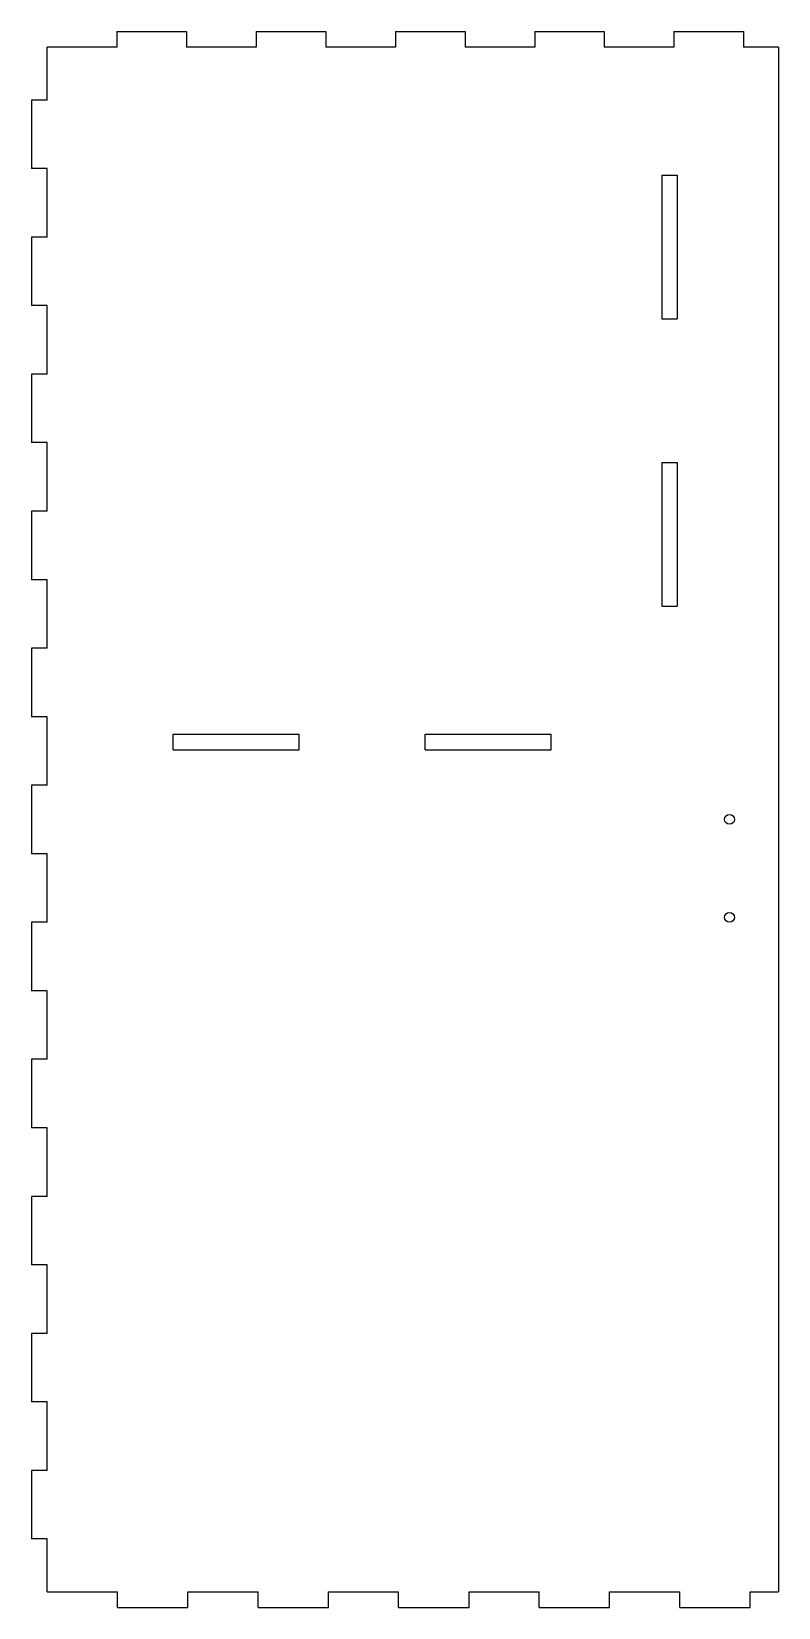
# Model space of a CAD drawing. Extents: x -252 to -24, y -241 to 241.
import ezdxf

# ---------------------------------------------------------------- set-up
doc = ezdxf.new("R2010")
doc.units = 0
doc.layers.add('VISIBLE', color=7, linetype='CONTINUOUS')

msp = doc.modelspace()

# ---------------------------------------------------------------- linework, layer by layer
at = {"layer": 'VISIBLE'}
for p, q in [((-226.32, 241.36), (-204.99, 241.36)), ((-226.32, 241.36), (-226.32, 236.6)), ((-204.99, 241.36), (-204.99, 236.6)), ((-183.66, 241.36), (-162.32, 241.36)), ((-183.66, 241.36), (-183.66, 236.6)), ((-162.32, 241.36), (-162.32, 236.6)), ((-140.99, 241.36), (-119.66, 241.36)), ((-140.99, 241.36), (-140.99, 236.6)), ((-119.66, 241.36), (-119.66, 236.6)), ((-98.33, 241.36), (-77, 241.36)), ((-98.33, 241.36), (-98.33, 236.6)), ((-77, 241.36), (-77, 236.6)), ((-55.67, 241.36), (-34.33, 241.36)), ((-55.67, 241.36), (-55.67, 236.6)), ((-34.33, 241.36), (-34.33, 236.6)), ((-226.32, 236.6), (-247.65, 236.6)), ((-247.65, 220.37), (-247.65, 236.6)), ((-183.66, 236.6), (-204.99, 236.6)), ((-140.99, 236.6), (-162.32, 236.6)), ((-98.33, 236.6), (-119.66, 236.6)), ((-55.67, 236.6), (-77, 236.6)), ((-23.67, 236.6), (-34.33, 236.6)), ((-23.67, 236.6), (-23.67, -236.6)), ((-247.65, 220.37), (-252.41, 220.37)), ((-252.41, 220.37), (-252.41, 199.39)), ((-247.65, 199.39), (-252.41, 199.39)), ((-247.65, 178.4), (-247.65, 199.39)), ((-59.41, 197.36), (-59.41, 153.36)), ((-59.41, 197.36), (-54.65, 197.36)), ((-54.65, 197.36), (-54.65, 153.36)), ((-247.65, 178.4), (-252.41, 178.4)), ((-252.41, 178.4), (-252.41, 157.41)), ((-247.65, 157.41), (-252.41, 157.41)), ((-247.65, 136.42), (-247.65, 157.41)), ((-59.41, 153.36), (-54.65, 153.36)), ((-247.65, 136.42), (-252.41, 136.42)), ((-252.41, 136.42), (-252.41, 115.43)), ((-247.65, 115.43), (-252.41, 115.43)), ((-247.65, 94.45), (-247.65, 115.43)), ((-59.41, 109.36), (-59.41, 65.36)), ((-59.41, 109.36), (-54.65, 109.36)), ((-54.65, 109.36), (-54.65, 65.36)), ((-247.65, 94.45), (-252.41, 94.45)), ((-252.41, 94.45), (-252.41, 73.46)), ((-247.65, 73.46), (-252.41, 73.46)), ((-247.65, 52.47), (-247.65, 73.46)), ((-59.41, 65.36), (-54.65, 65.36)), ((-247.65, 52.47), (-252.41, 52.47)), ((-252.41, 52.47), (-252.41, 31.48)), ((-247.65, 31.48), (-252.41, 31.48)), ((-247.65, 10.49), (-247.65, 31.48)), ((-209.05, 21.36), (-209.05, 26.12)), ((-209.05, 26.12), (-170.45, 26.12)), ((-170.45, 21.36), (-170.45, 26.12)), ((-131.85, 21.36), (-131.85, 26.12)), ((-131.85, 26.12), (-93.25, 26.12)), ((-93.25, 21.36), (-93.25, 26.12)), ((-209.05, 21.36), (-170.45, 21.36)), ((-131.85, 21.36), (-93.25, 21.36)), ((-247.65, 10.49), (-252.41, 10.49)), ((-252.41, 10.49), (-252.41, -10.49)), ((-247.65, -10.49), (-252.41, -10.49)), ((-247.65, -31.48), (-247.65, -10.49)), ((-247.65, -31.48), (-252.41, -31.48)), ((-252.41, -31.48), (-252.41, -52.47)), ((-247.65, -52.47), (-252.41, -52.47)), ((-247.65, -73.46), (-247.65, -52.47)), ((-247.65, -73.46), (-252.41, -73.46)), ((-252.41, -73.46), (-252.41, -94.45)), ((-247.65, -94.45), (-252.41, -94.45)), ((-247.65, -115.43), (-247.65, -94.45)), ((-247.65, -115.43), (-252.41, -115.43)), ((-252.41, -115.43), (-252.41, -136.42)), ((-247.65, -136.42), (-252.41, -136.42)), ((-247.65, -157.41), (-247.65, -136.42)), ((-247.65, -157.41), (-252.41, -157.41)), ((-252.41, -157.41), (-252.41, -178.4)), ((-247.65, -178.4), (-252.41, -178.4)), ((-247.65, -199.39), (-247.65, -178.4)), ((-247.65, -199.39), (-252.41, -199.39)), ((-252.41, -199.39), (-252.41, -220.37)), ((-247.65, -220.37), (-252.41, -220.37)), ((-247.65, -236.6), (-247.65, -220.37)), ((-247.65, -236.6), (-226.12, -236.6)), ((-226.12, -241.36), (-226.12, -236.6)), ((-226.12, -241.36), (-204.58, -241.36)), ((-204.58, -241.36), (-204.58, -236.6)), ((-204.58, -236.6), (-183.05, -236.6)), ((-183.05, -241.36), (-183.05, -236.6)), ((-183.05, -241.36), (-161.51, -241.36)), ((-161.51, -241.36), (-161.51, -236.6)), ((-161.51, -236.6), (-139.98, -236.6)), ((-139.98, -241.36), (-139.98, -236.6)), ((-139.98, -241.36), (-118.44, -241.36)), ((-118.44, -241.36), (-118.44, -236.6)), ((-118.44, -236.6), (-96.91, -236.6)), ((-96.91, -241.36), (-96.91, -236.6)), ((-96.91, -241.36), (-75.37, -241.36)), ((-75.37, -241.36), (-75.37, -236.6)), ((-75.37, -236.6), (-53.84, -236.6)), ((-53.84, -241.36), (-53.84, -236.6)), ((-53.84, -241.36), (-32.3, -241.36)), ((-32.3, -241.36), (-32.3, -236.6)), ((-32.3, -236.6), (-23.67, -236.6))]:
    msp.add_line(p, q, dxfattribs=at)
for centre in [(-38.67, 0.02), (-38.67, -29.98)]:
    msp.add_circle(centre, 1.5, dxfattribs=at)

doc.saveas('drawing.dxf')
